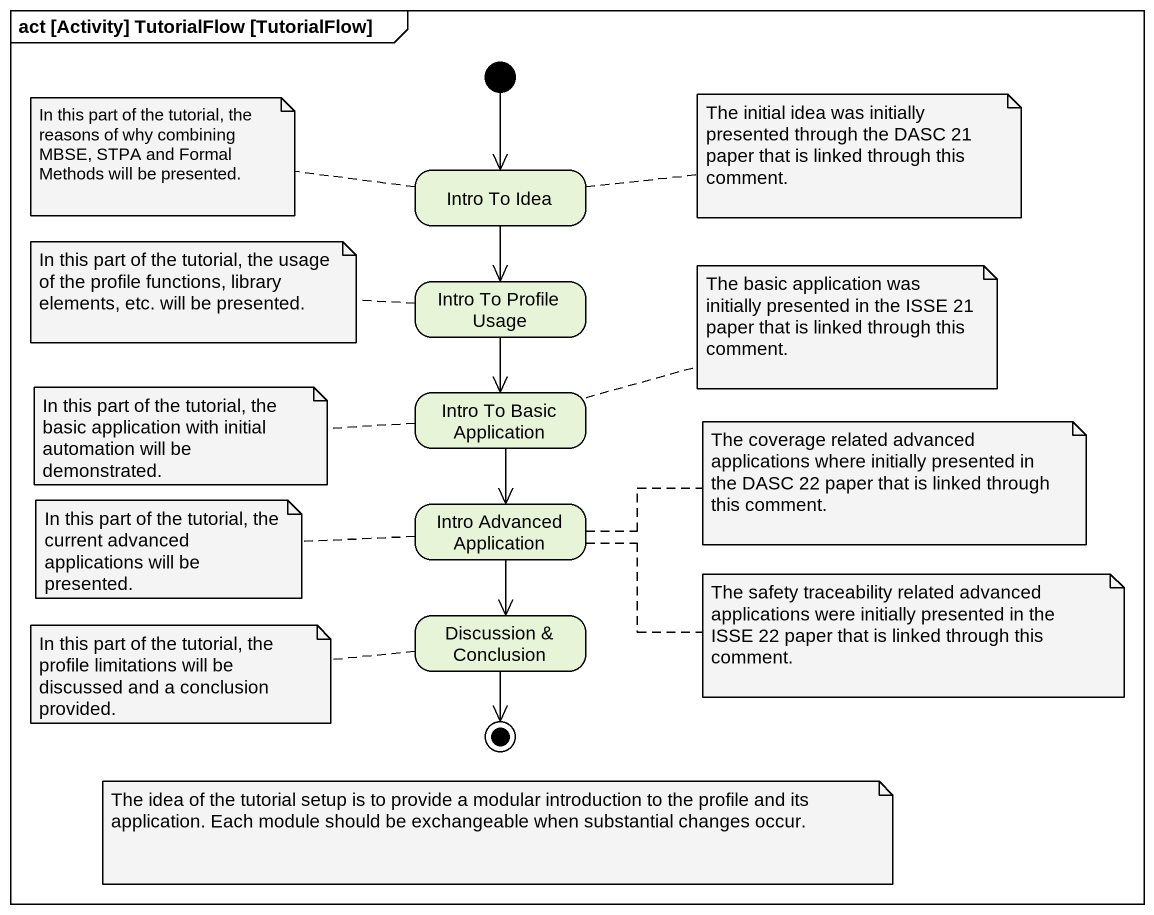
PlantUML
@startuml
mainframe act [Activity] TutorialFlow [TutorialFlow]
hide empty description
state "Intro To Idea" as Intro_To_Idea
state "Intro To Profile Usage" as Intro_To_Profile_Usage
state "Intro To Basic Application" as Intro_To_Basic_Application
state "Intro Advanced Application" as Intro_Advanced_Application
state "Discussion & Conclusion" as Discussion_Conclusion
[*] --> Intro_To_Idea
Intro_To_Idea --> Intro_To_Profile_Usage
Intro_To_Profile_Usage --> Intro_To_Basic_Application
Intro_To_Basic_Application --> Intro_Advanced_Application
Intro_Advanced_Application --> Discussion_Conclusion
Discussion_Conclusion --> [*]
note left of Intro_To_Idea : In this part of the tutorial, the reasons of why combining MBSE, STPA and Formal Methods will be presented.
note right of Intro_To_Idea : The initial idea was initially presented through the DASC 21 paper that is linked through this comment.
note left of Intro_To_Profile_Usage : In this part of the tutorial, the usage of the profile functions, library elements, etc. will be presented.
note right of Intro_To_Basic_Application : The basic application was initially presented in the ISSE 21 paper that is linked through this comment.
note left of Intro_To_Basic_Application : In this part of the tutorial, the basic application with initial automation will be demonstrated.
note right of Intro_Advanced_Application : The coverage related advanced applications where initially presented in the DASC 22 paper that is linked through this comment.
note left of Intro_Advanced_Application : In this part of the tutorial, the current advanced applications will be presented.
note right of Intro_Advanced_Application : The safety traceability related advanced applications were initially presented in the ISSE 22 paper that is linked through this comment.
note left of Discussion_Conclusion : In this part of the tutorial, the profile limitations will be discussed and a conclusion provided.
note as N10
  The idea of the tutorial setup is to provide a modular introduction to the profile and its application. Each module should be exchangeable when substantial changes occur.
end note
@enduml
